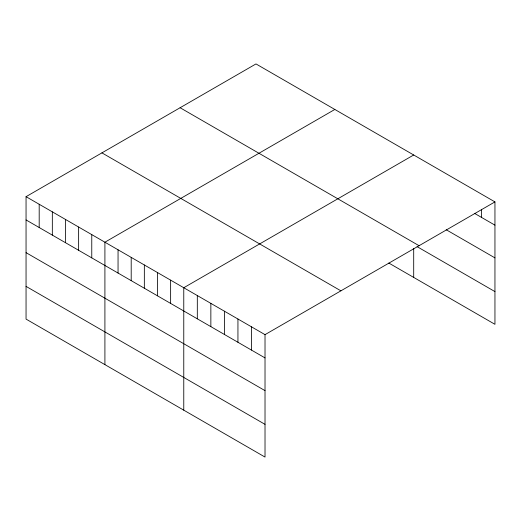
<?xml version="1.0" encoding="UTF-8"?>
<svg xmlns="http://www.w3.org/2000/svg" width="521" height="521" viewBox="0 0 521 521"><rect width="100%" height="100%" fill="white"/><g stroke="black" fill="none" stroke-linecap="round" stroke-linejoin="round"><path stroke-width="0.78" d="M26.05 196.678L265.02 334.645L265.02 457.073L26.05 319.099L26.05 196.678L255.98 63.927L494.95 201.901L494.95 324.322L388.796 263.04M334.84 109.456L104.91 242.206L104.91 364.635M413.7 154.991L183.77 287.735L183.77 410.164M265.02 334.645L494.95 201.901M474.638 213.428L494.95 225.157M446.197 229.735L494.95 257.882M180.103 107.736L419.073 245.704M417.087 246.641L494.95 291.597M101.927 152.868L340.897 290.835M26.05 219.934L265.02 357.907M26.05 252.659L265.02 390.633M26.05 286.381L265.02 424.348M481.411 209.318L481.411 217.342M413.7 248.589L413.7 277.413M251.48 326.83L251.48 350.086M237.941 319.008L237.941 342.271M224.395 311.187L224.395 334.449M210.855 303.372L210.855 326.634M197.316 295.55L197.316 318.813M170.627 280.148L170.627 303.404M157.485 272.561L157.485 295.817M144.343 264.968L144.343 288.23M131.201 257.381L131.201 280.643M118.052 249.793L118.052 273.056M91.768 234.619L91.768 257.875M78.625 227.026L78.625 250.288M65.483 219.439L65.483 242.701M52.334 211.852L52.334 235.114M39.192 204.265L39.192 227.521"/></g></svg>
